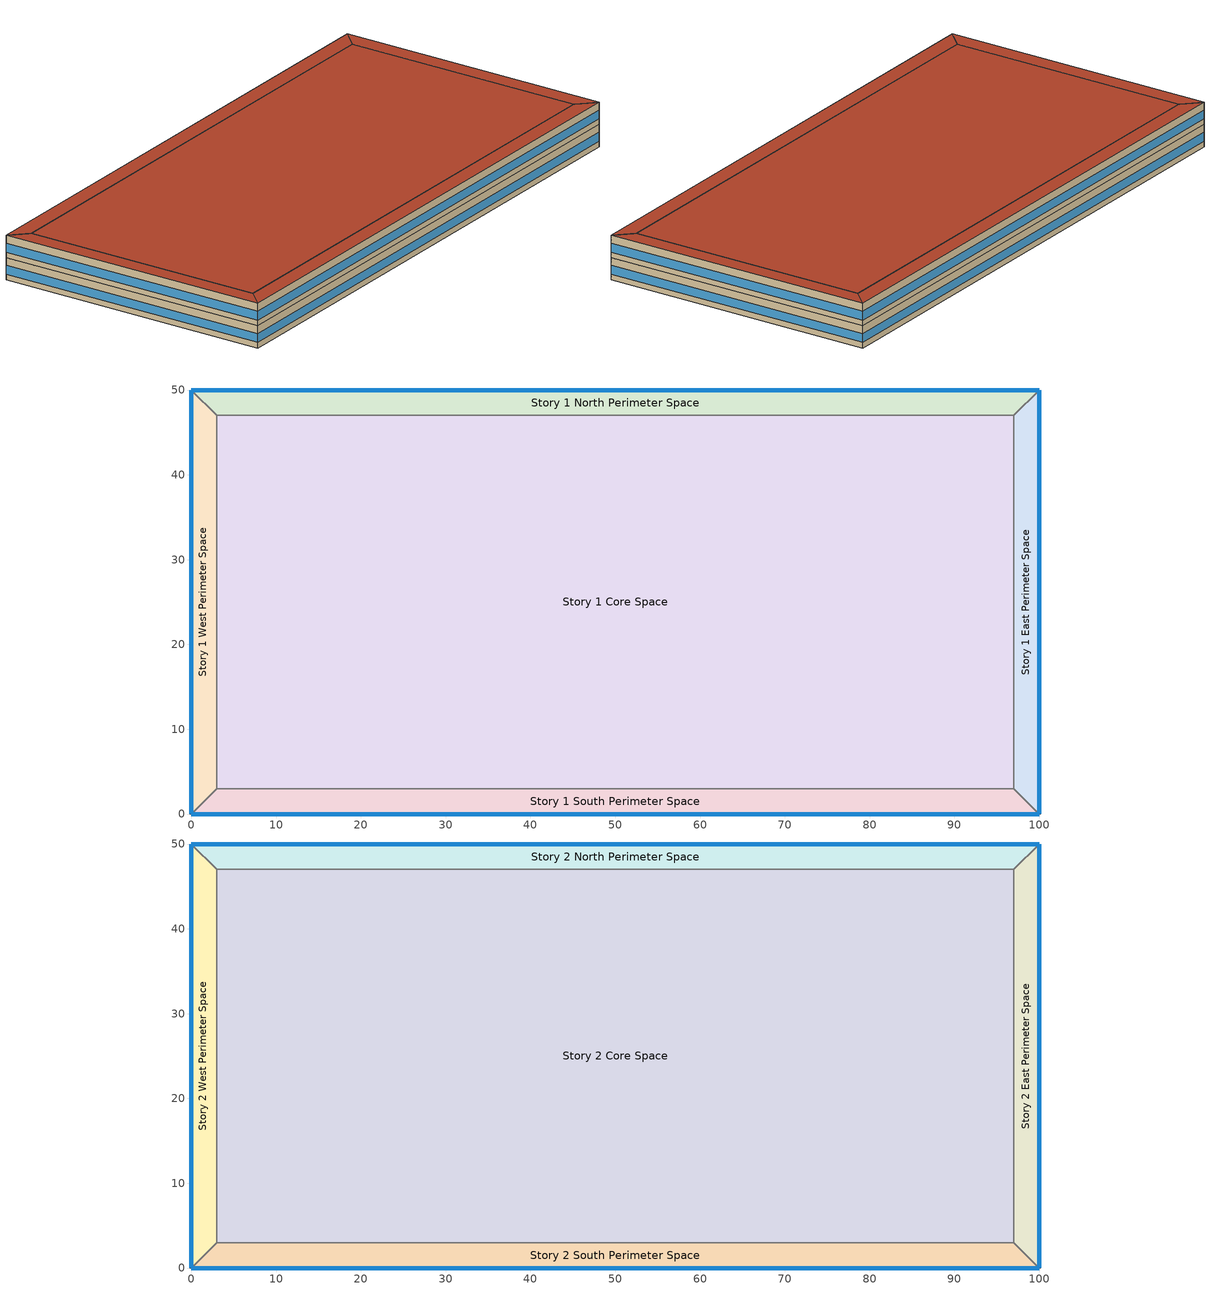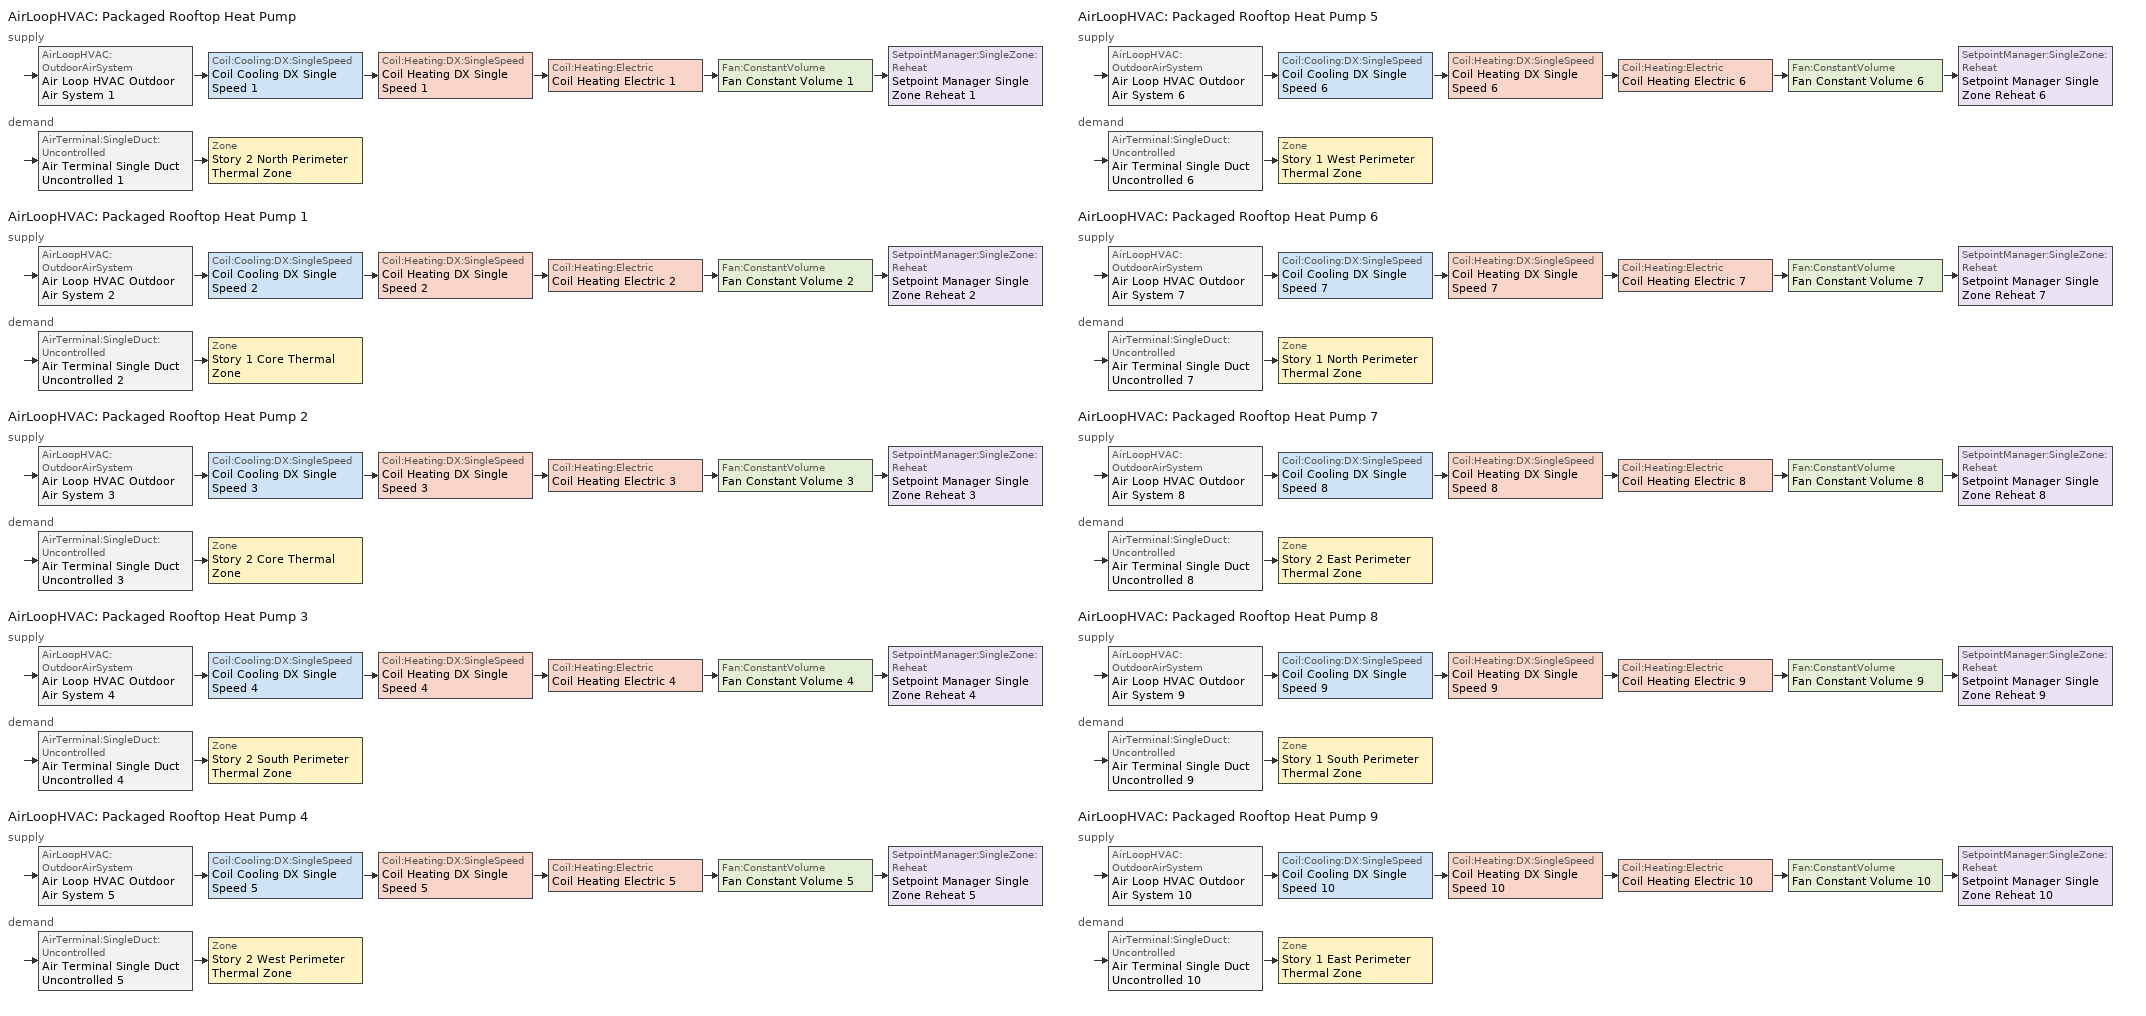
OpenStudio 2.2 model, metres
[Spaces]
Story 1 West Perimeter Space
 floor ground: 0,0 0,50 3,47 3,3 z0
 wall outside: 0,50 0,0 z0:4
 wall to Story 1 North Perimeter Space: 3,47 0,50 z0:4
 wall to Story 1 Core Space: 3,3 3,47 z0:4
 wall to Story 1 South Perimeter Space: 0,0 3,3 z0:4
 window: 0,49.97 0,0.03 z1:2.6
Story 1 North Perimeter Space
 floor ground: 0,50 100,50 97,47 3,47 z0
 wall outside: 100,50 0,50 z0:4
 wall to Story 1 East Perimeter Space: 97,47 100,50 z0:4
 wall to Story 1 Core Space: 3,47 97,47 z0:4
 window: 99.97,50 0.03,50 z1:2.6
Story 1 East Perimeter Space
 floor ground: 100,50 100,0 97,3 97,47 z0
 wall outside: 100,0 100,50 z0:4
 wall to Story 1 South Perimeter Space: 97,3 100,0 z0:4
 wall to Story 1 Core Space: 97,47 97,3 z0:4
 window: 100,0.03 100,49.97 z1:2.6
Story 1 South Perimeter Space
 floor ground: 100,0 0,0 3,3 97,3 z0
 wall outside: 0,0 100,0 z0:4
 wall to Story 1 Core Space: 97,3 3,3 z0:4
 window: 0.03,0 99.97,0 z1:2.6
Story 1 Core Space
 floor ground: 3,3 3,47 97,47 97,3 z0
Story 2 West Perimeter Space
 floor to Story 1 West Perimeter Space: 0,0 0,50 3,47 3,3 z4
 wall outside: 0,50 0,0 z4:8
 wall to Story 2 North Perimeter Space: 3,47 0,50 z4:8
 wall to Story 2 Core Space: 3,3 3,47 z4:8
 wall to Story 2 South Perimeter Space: 0,0 3,3 z4:8
 window: 0,49.97 0,0.03 z5:6.6
 roof outside: 3,3 3,47 0,50 0,0 z8
Story 2 North Perimeter Space
 floor to Story 1 North Perimeter Space: 0,50 100,50 97,47 3,47 z4
 wall outside: 100,50 0,50 z4:8
 wall to Story 2 East Perimeter Space: 97,47 100,50 z4:8
 wall to Story 2 Core Space: 3,47 97,47 z4:8
 window: 99.97,50 0.03,50 z5:6.6
 roof outside: 3,47 97,47 100,50 0,50 z8
Story 2 East Perimeter Space
 floor to Story 1 East Perimeter Space: 100,50 100,0 97,3 97,47 z4
 wall outside: 100,0 100,50 z4:8
 wall to Story 2 South Perimeter Space: 97,3 100,0 z4:8
 wall to Story 2 Core Space: 97,47 97,3 z4:8
 window: 100,0.03 100,49.97 z5:6.6
 roof outside: 97,47 97,3 100,0 100,50 z8
Story 2 South Perimeter Space
 floor to Story 1 South Perimeter Space: 100,0 0,0 3,3 97,3 z4
 wall outside: 0,0 100,0 z4:8
 wall to Story 2 Core Space: 97,3 3,3 z4:8
 window: 0.03,0 99.97,0 z5:6.6
 roof outside: 97,3 3,3 0,0 100,0 z8
Story 2 Core Space
 floor to Story 1 Core Space: 3,3 3,47 97,47 97,3 z4
 roof outside: 97,3 97,47 3,47 3,3 z8
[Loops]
AirLoopHVAC 'Packaged Rooftop Heat Pump'
 supply: AirLoopHVAC:OutdoorAirSystem 'Air Loop HVAC Outdoor Air System 1' > Coil:Cooling:DX:SingleSpeed 'Coil Cooling DX Single Speed 1' > Coil:Heating:DX:SingleSpeed 'Coil Heating DX Single Speed 1' > Coil:Heating:Electric 'Coil Heating Electric 1' > Fan:ConstantVolume 'Fan Constant Volume 1' > SetpointManager:SingleZone:Reheat 'Setpoint Manager Single Zone Reheat 1'
 demand: AirTerminal:SingleDuct:Uncontrolled 'Air Terminal Single Duct Uncontrolled 1' > Zone 'Story 2 North Perimeter Thermal Zone'
AirLoopHVAC 'Packaged Rooftop Heat Pump 1'
 supply: AirLoopHVAC:OutdoorAirSystem 'Air Loop HVAC Outdoor Air System 2' > Coil:Cooling:DX:SingleSpeed 'Coil Cooling DX Single Speed 2' > Coil:Heating:DX:SingleSpeed 'Coil Heating DX Single Speed 2' > Coil:Heating:Electric 'Coil Heating Electric 2' > Fan:ConstantVolume 'Fan Constant Volume 2' > SetpointManager:SingleZone:Reheat 'Setpoint Manager Single Zone Reheat 2'
 demand: AirTerminal:SingleDuct:Uncontrolled 'Air Terminal Single Duct Uncontrolled 2' > Zone 'Story 1 Core Thermal Zone'
AirLoopHVAC 'Packaged Rooftop Heat Pump 2'
 supply: AirLoopHVAC:OutdoorAirSystem 'Air Loop HVAC Outdoor Air System 3' > Coil:Cooling:DX:SingleSpeed 'Coil Cooling DX Single Speed 3' > Coil:Heating:DX:SingleSpeed 'Coil Heating DX Single Speed 3' > Coil:Heating:Electric 'Coil Heating Electric 3' > Fan:ConstantVolume 'Fan Constant Volume 3' > SetpointManager:SingleZone:Reheat 'Setpoint Manager Single Zone Reheat 3'
 demand: AirTerminal:SingleDuct:Uncontrolled 'Air Terminal Single Duct Uncontrolled 3' > Zone 'Story 2 Core Thermal Zone'
AirLoopHVAC 'Packaged Rooftop Heat Pump 3'
 supply: AirLoopHVAC:OutdoorAirSystem 'Air Loop HVAC Outdoor Air System 4' > Coil:Cooling:DX:SingleSpeed 'Coil Cooling DX Single Speed 4' > Coil:Heating:DX:SingleSpeed 'Coil Heating DX Single Speed 4' > Coil:Heating:Electric 'Coil Heating Electric 4' > Fan:ConstantVolume 'Fan Constant Volume 4' > SetpointManager:SingleZone:Reheat 'Setpoint Manager Single Zone Reheat 4'
 demand: AirTerminal:SingleDuct:Uncontrolled 'Air Terminal Single Duct Uncontrolled 4' > Zone 'Story 2 South Perimeter Thermal Zone'
AirLoopHVAC 'Packaged Rooftop Heat Pump 4'
 supply: AirLoopHVAC:OutdoorAirSystem 'Air Loop HVAC Outdoor Air System 5' > Coil:Cooling:DX:SingleSpeed 'Coil Cooling DX Single Speed 5' > Coil:Heating:DX:SingleSpeed 'Coil Heating DX Single Speed 5' > Coil:Heating:Electric 'Coil Heating Electric 5' > Fan:ConstantVolume 'Fan Constant Volume 5' > SetpointManager:SingleZone:Reheat 'Setpoint Manager Single Zone Reheat 5'
 demand: AirTerminal:SingleDuct:Uncontrolled 'Air Terminal Single Duct Uncontrolled 5' > Zone 'Story 2 West Perimeter Thermal Zone'
AirLoopHVAC 'Packaged Rooftop Heat Pump 5'
 supply: AirLoopHVAC:OutdoorAirSystem 'Air Loop HVAC Outdoor Air System 6' > Coil:Cooling:DX:SingleSpeed 'Coil Cooling DX Single Speed 6' > Coil:Heating:DX:SingleSpeed 'Coil Heating DX Single Speed 6' > Coil:Heating:Electric 'Coil Heating Electric 6' > Fan:ConstantVolume 'Fan Constant Volume 6' > SetpointManager:SingleZone:Reheat 'Setpoint Manager Single Zone Reheat 6'
 demand: AirTerminal:SingleDuct:Uncontrolled 'Air Terminal Single Duct Uncontrolled 6' > Zone 'Story 1 West Perimeter Thermal Zone'
AirLoopHVAC 'Packaged Rooftop Heat Pump 6'
 supply: AirLoopHVAC:OutdoorAirSystem 'Air Loop HVAC Outdoor Air System 7' > Coil:Cooling:DX:SingleSpeed 'Coil Cooling DX Single Speed 7' > Coil:Heating:DX:SingleSpeed 'Coil Heating DX Single Speed 7' > Coil:Heating:Electric 'Coil Heating Electric 7' > Fan:ConstantVolume 'Fan Constant Volume 7' > SetpointManager:SingleZone:Reheat 'Setpoint Manager Single Zone Reheat 7'
 demand: AirTerminal:SingleDuct:Uncontrolled 'Air Terminal Single Duct Uncontrolled 7' > Zone 'Story 1 North Perimeter Thermal Zone'
AirLoopHVAC 'Packaged Rooftop Heat Pump 7'
 supply: AirLoopHVAC:OutdoorAirSystem 'Air Loop HVAC Outdoor Air System 8' > Coil:Cooling:DX:SingleSpeed 'Coil Cooling DX Single Speed 8' > Coil:Heating:DX:SingleSpeed 'Coil Heating DX Single Speed 8' > Coil:Heating:Electric 'Coil Heating Electric 8' > Fan:ConstantVolume 'Fan Constant Volume 8' > SetpointManager:SingleZone:Reheat 'Setpoint Manager Single Zone Reheat 8'
 demand: AirTerminal:SingleDuct:Uncontrolled 'Air Terminal Single Duct Uncontrolled 8' > Zone 'Story 2 East Perimeter Thermal Zone'
AirLoopHVAC 'Packaged Rooftop Heat Pump 8'
 supply: AirLoopHVAC:OutdoorAirSystem 'Air Loop HVAC Outdoor Air System 9' > Coil:Cooling:DX:SingleSpeed 'Coil Cooling DX Single Speed 9' > Coil:Heating:DX:SingleSpeed 'Coil Heating DX Single Speed 9' > Coil:Heating:Electric 'Coil Heating Electric 9' > Fan:ConstantVolume 'Fan Constant Volume 9' > SetpointManager:SingleZone:Reheat 'Setpoint Manager Single Zone Reheat 9'
 demand: AirTerminal:SingleDuct:Uncontrolled 'Air Terminal Single Duct Uncontrolled 9' > Zone 'Story 1 South Perimeter Thermal Zone'
AirLoopHVAC 'Packaged Rooftop Heat Pump 9'
 supply: AirLoopHVAC:OutdoorAirSystem 'Air Loop HVAC Outdoor Air System 10' > Coil:Cooling:DX:SingleSpeed 'Coil Cooling DX Single Speed 10' > Coil:Heating:DX:SingleSpeed 'Coil Heating DX Single Speed 10' > Coil:Heating:Electric 'Coil Heating Electric 10' > Fan:ConstantVolume 'Fan Constant Volume 10' > SetpointManager:SingleZone:Reheat 'Setpoint Manager Single Zone Reheat 10'
 demand: AirTerminal:SingleDuct:Uncontrolled 'Air Terminal Single Duct Uncontrolled 10' > Zone 'Story 1 East Perimeter Thermal Zone'
[Building]
Building 1: Space Type=Baseline Model Space Type; Default Construction Set=ASHRAE_189.1-2009_ClimateZone 4-5 (mdoff)_ConstSet
[SizingPeriod:DesignDay] Barometric Pressure {Pa}=98934; Sky Clearness=0; Rain Indicator=0; Snow Indicator=0; Day of Month=21; Daylight Saving Time Indicator=0; Dry-Bulb Temperature Range Modifier Type=DefaultMultipliers
Name | Maximum Dry-Bulb Temperature {C} | Daily Dry-Bulb Temperature Range {deltaC} | Humidity Indicating Conditions at Maximum Dry-Bulb | Wind Speed {m/s} | Wind Direction {deg} | Month | Day Type | Humidity Indicating Type | Solar Model Indicator | ASHRAE Taub | ASHRAE Taud
Chicago Ohare Intl Ap Ann Clg .4% Condns Enth=>MDB | 31.4 | 10.5 | 79200 | 5.2 | 230 | 7 | SummerDesignDay | Enthalpy | ASHRAETau | 0.455 | 2.05
Chicago Ohare Intl Ap Ann Htg 99.6% Condns DB | -20 | 0 | -20 | 4.9 | 270 | 1 | WinterDesignDay | Wetbulb | ASHRAEClearSky
Chicago Ohare Intl Ap Ann Htg Wind 99.6% Condns WS=>MCDB | -3.5 | 0 | -3.5 | 12.4 | 270 | 1 | WinterDesignDay | Wetbulb | ASHRAEClearSky
Chicago Ohare Intl Ap Ann Hum_n 99.6% Condns DP=>MCDB | -19.2 | 0 | -25.7 | 4.9 | 270 | 1 | WinterDesignDay | Dewpoint | ASHRAEClearSky
Chicago Ohare Intl Ap Ann Clg .4% Condns DP=>MDB | 28.9 | 10.5 | 23.8 | 5.2 | 230 | 7 | SummerDesignDay | Dewpoint | ASHRAETau | 0.455 | 2.05
Chicago Ohare Intl Ap Ann Clg .4% Condns DB=>MWB | 33.3 | 10.5 | 23.7 | 5.2 | 230 | 7 | SummerDesignDay | Wetbulb | ASHRAETau | 0.455 | 2.05
Chicago Ohare Intl Ap Ann Clg .4% Condns WB=>MDB | 31.2 | 10.5 | 25.5 | 5.2 | 230 | 7 | SummerDesignDay | Wetbulb | ASHRAETau | 0.455 | 2.05
[Site]
Chicago Ohare Intl Ap: Latitude {deg}=41.98; Longitude {deg}=-87.92; Time Zone {hr}=-6; Elevation {m}=201
[ClimateZones]
Climate Zone Institution Name 2=CEC; Climate Zone Document Name 2=California Climate Zone Descriptions; Climate Zone Document Year 2=1995
[DefaultConstructionSet]
ASHRAE_189.1-2009_ClimateZone 4-5 (mdoff)_ConstSet: Default Exterior Surface Constructions=ASHRAE_189.1-2009_ClimateZone 4-5 (mdoff)_Exterior_DefSurfCons; Default Interior Surface Constructions=000_Interior_DefSurfCons; Default Ground Contact Surface Constructions=000_Ground_DefSurfCons; Default Exterior SubSurface Constructions=ASHRAE_189.1-2009_ClimateZone 4-5 (mdoff)_Exterior_DefSubCons; Default Interior SubSurface Constructions=000_Interior_DefSubCons; Interior Partition Construction=000_Interior Partition
[DefaultSurfaceConstructions]
Name | Floor Construction | Wall Construction | Roof Ceiling Construction
ASHRAE_189.1-2009_ClimateZone 4-5 (mdoff)_Exterior_DefSurfCons | 000_ExtSlabCarpet_4in_ClimateZone 1-8 | ASHRAE_189.1-2009_ExtWall_SteelFrame_ClimateZone 4-8 | ASHRAE_189.1-2009_ExtRoof_IEAD_ClimateZone 2-5
000_Interior_DefSurfCons | 000_Interior Floor | 000_Interior Wall | 000_Interior Ceiling
000_Ground_DefSurfCons | 000_ExtSlabCarpet_4in_ClimateZone 1-8 | 000_ExtSlabCarpet_4in_ClimateZone 1-8 | 000_ExtSlabCarpet_4in_ClimateZone 1-8
[DefaultSubSurfaceConstructions] Glass Door Construction=000_Exterior Window; Skylight Construction=000_Exterior Window; Tubular Daylight Dome Construction=000_Interior Window; Tubular Daylight Diffuser Construction=000_Interior Window
Name | Fixed Window Construction | Operable Window Construction | Door Construction
ASHRAE_189.1-2009_ClimateZone 4-5 (mdoff)_Exterior_DefSubCons | ASHRAE_189.1-2009_ExtWindow_ClimateZone 4-5 | ASHRAE_189.1-2009_ExtWindow_ClimateZone 4-5 | 000_Exterior Door
000_Interior_DefSubCons | 000_Interior Window | 000_Interior Window | 000_Interior Door
[Construction]
000_Interior Partition; 000_Interior Door: 000_G05 25mm wood
000_ExtSlabCarpet_4in_ClimateZone 1-8: MAT-CC05 4 HW CONCRETE, CP02 CARPET PAD
ASHRAE_189.1-2009_ExtWall_SteelFrame_ClimateZone 4-8: MAT-SHEATH, Wall Insulation [39], 1/2IN Gypsum
ASHRAE_189.1-2009_ExtRoof_IEAD_ClimateZone 2-5: Roof Membrane, Roof Insulation [21], Metal Decking
000_Interior Floor: 000_F16 Acoustic tile, 000_F05 Ceiling air space resistance, 000_M11 100mm lightweight concrete
000_Interior Wall: 000_G01a 19mm gypsum board, 000_F04 Wall air space resistance, 000_G01a 19mm gypsum board
000_Interior Ceiling: 000_M11 100mm lightweight concrete, 000_F05 Ceiling air space resistance, 000_F16 Acoustic tile
ASHRAE_189.1-2009_ExtWindow_ClimateZone 4-5: Theoretical Glass [207]
000_Exterior Door: 000_F08 Metal surface, 000_I01 25mm insulation board
000_Exterior Window: 000_Clear 3mm, 000_Air 13mm, 000_Clear 3mm
000_Interior Window: 000_Clear 3mm
[Material]
Name | Roughness | Thickness | Conductivity | Density | Specific Heat | Thermal Absorptance | Solar Absorptance | Visible Absorptance
000_G05 25mm wood | MediumSmooth | 0.0254 | 0.15 | 608 | 1630
MAT-CC05 4 HW CONCRETE | Rough | 0.1016 | 1.311 | 2240 | 836.8 | 0.9 | 0.7 | 0.7
Wall Insulation [39] | MediumRough | 0.1184 | 0.045 | 265 | 836.8 | 0.9 | 0.7 | 0.7
1/2IN Gypsum | Smooth | 0.0127 | 0.16 | 784.9 | 830 | 0.9 | 0.92 | 0.92
Roof Membrane | VeryRough | 0.0095 | 0.16 | 1121.29 | 1460 | 0.9 | 0.7 | 0.7
Roof Insulation [21] | MediumRough | 0.2105 | 0.049 | 265 | 836.8 | 0.9 | 0.7 | 0.7
Metal Decking | MediumSmooth | 0.0015 | 45.006 | 7680 | 418.4 | 0.9 | 0.7 | 0.3
000_F16 Acoustic tile | MediumSmooth | 0.0191 | 0.06 | 368 | 590
000_M11 100mm lightweight concrete | MediumRough | 0.1016 | 0.53 | 1280 | 840
000_G01a 19mm gypsum board | MediumSmooth | 0.019 | 0.16 | 800 | 1090
000_F08 Metal surface | Smooth | 0.0008 | 45.28 | 7824 | 500
000_I01 25mm insulation board | MediumRough | 0.0254 | 0.03 | 43 | 1210
[Material:NoMass] Thermal Absorptance=0.9; Solar Absorptance=0.7
Name | Roughness | Thermal Resistance | Visible Absorptance
CP02 CARPET PAD | VeryRough | 0.2165 | 0.8
MAT-SHEATH | Rough | 0.3626 | 0.7
[Material:AirGap]
Name | Thermal Resistance
000_F05 Ceiling air space resistance | 0.18
000_F04 Wall air space resistance | 0.15
[WindowMaterial:Glazing] Optical Data Type=SpectralAverage; Thickness=0.003; Infrared Transmittance at Normal Incidence=0
Name | Solar Transmittance at Normal Incidence | Front Side Solar Reflectance at Normal Incidence | Back Side Solar Reflectance at Normal Incidence | Visible Transmittance at Normal Incidence | Front Side Visible Reflectance at Normal Incidence | Back Side Visible Reflectance at Normal Incidence | Front Side Infrared Hemispherical Emissivity | Back Side Infrared Hemispherical Emissivity | Conductivity | Dirt Correction Factor for Solar and Visible Transmittance | Solar Diffusing
Theoretical Glass [207] | 0.3311 | 0.6189 | 0.6189 | 0.44 | 0.51 | 0.51 | 0.9 | 0.9 | 0.0133 | 1 | No
000_Clear 3mm | 0.837 | 0.075 | 0.075 | 0.898 | 0.081 | 0.081 | 0.84 | 0.84 | 0.9
[WindowMaterial:Gas]
000_Air 13mm: Gas Type=Air; Thickness=0.0127
[BuildingStory] Nominal Floor to Floor Height {m}=4
Name | Nominal Z Coordinate {m}
Story 1 | 0
Story 2 | 4
[Space]
Name | Building Story | Thermal Zone
Story 1 West Perimeter Space | Story 1 | Story 1 West Perimeter Thermal Zone
Story 1 North Perimeter Space | Story 1 | Story 1 North Perimeter Thermal Zone
Story 1 East Perimeter Space | Story 1 | Story 1 East Perimeter Thermal Zone
Story 1 South Perimeter Space | Story 1 | Story 1 South Perimeter Thermal Zone
Story 1 Core Space | Story 1 | Story 1 Core Thermal Zone
Story 2 West Perimeter Space | Story 2 | Story 2 West Perimeter Thermal Zone
Story 2 North Perimeter Space | Story 2 | Story 2 North Perimeter Thermal Zone
Story 2 East Perimeter Space | Story 2 | Story 2 East Perimeter Thermal Zone
Story 2 South Perimeter Space | Story 2 | Story 2 South Perimeter Thermal Zone
Story 2 Core Space | Story 2 | Story 2 Core Thermal Zone
[ThermalZone] Use Ideal Air Loads=No
Name | Thermostat
Story 1 North Perimeter Thermal Zone | Thermostat Setpoint Dual Setpoint 7
Story 2 East Perimeter Thermal Zone | Thermostat Setpoint Dual Setpoint 8
Story 2 North Perimeter Thermal Zone | Thermostat Setpoint Dual Setpoint 1
Story 2 South Perimeter Thermal Zone | Thermostat Setpoint Dual Setpoint 4
Story 2 Core Thermal Zone | Thermostat Setpoint Dual Setpoint 3
Story 1 Core Thermal Zone | Thermostat Setpoint Dual Setpoint 2
Story 1 East Perimeter Thermal Zone | Thermostat Setpoint Dual Setpoint 10
Story 1 South Perimeter Thermal Zone | Thermostat Setpoint Dual Setpoint 9
Story 1 West Perimeter Thermal Zone | Thermostat Setpoint Dual Setpoint 6
Story 2 West Perimeter Thermal Zone | Thermostat Setpoint Dual Setpoint 5
[Sizing:Zone] Zone Cooling Design Supply Air Temperature Input Method=SupplyAirTemperature; Zone Cooling Design Supply Air Temperature {C}=14; Zone Cooling Design Supply Air Temperature Difference {deltaC}=11.11; Zone Heating Design Supply Air Temperature Input Method=SupplyAirTemperature; Zone Heating Design Supply Air Temperature {C}=40; Zone Heating Design Supply Air Temperature Difference {deltaC}=11.11; Zone Cooling Design Supply Air Humidity Ratio {kg-H2O/kg-air}=0.0085; Zone Heating Design Supply Air Humidity Ratio {kg-H2O/kg-air}=0.008; Cooling Design Air Flow Method=DesignDay; Heating Design Air Flow Method=DesignDay; Account for Dedicated Outdoor Air System=No; Dedicated Outdoor Air System Control Strategy=NeutralSupplyAir; Dedicated Outdoor Air Low Setpoint Temperature for Design {C}=autosize; Dedicated Outdoor Air High Setpoint Temperature for Design {C}=autosize
Story 1 North Perimeter Thermal Zone; Story 2 East Perimeter Thermal Zone; Story 2 North Perimeter Thermal Zone; Story 2 South Perimeter Thermal Zone; Story 2 Core Thermal Zone; Story 1 Core Thermal Zone; Story 1 East Perimeter Thermal Zone; Story 1 South Perimeter Thermal Zone; Story 1 West Perimeter Thermal Zone; Story 2 West Perimeter Thermal Zone
[Zone equipment]
Story 1 North Perimeter Thermal Zone: Air Terminal Single Duct Uncontrolled 7
Story 2 East Perimeter Thermal Zone: Air Terminal Single Duct Uncontrolled 8
Story 2 North Perimeter Thermal Zone: Air Terminal Single Duct Uncontrolled 1
Story 2 South Perimeter Thermal Zone: Air Terminal Single Duct Uncontrolled 4
Story 2 Core Thermal Zone: Air Terminal Single Duct Uncontrolled 3
Story 1 Core Thermal Zone: Air Terminal Single Duct Uncontrolled 2
Story 1 East Perimeter Thermal Zone: Air Terminal Single Duct Uncontrolled 10
Story 1 South Perimeter Thermal Zone: Air Terminal Single Duct Uncontrolled 9
Story 1 West Perimeter Thermal Zone: Air Terminal Single Duct Uncontrolled 6
Story 2 West Perimeter Thermal Zone: Air Terminal Single Duct Uncontrolled 5
[AirLoopHVAC] Availability Schedule=Always On Discrete; Design Supply Air Flow Rate {m3/s}=AutoSize
Packaged Rooftop Heat Pump; Packaged Rooftop Heat Pump 1; Packaged Rooftop Heat Pump 2; Packaged Rooftop Heat Pump 3; Packaged Rooftop Heat Pump 4; Packaged Rooftop Heat Pump 5; Packaged Rooftop Heat Pump 6; Packaged Rooftop Heat Pump 7; Packaged Rooftop Heat Pump 8; Packaged Rooftop Heat Pump 9
[Sizing:System] Type of Load to Size On=Sensible; Design Outdoor Air Flow Rate {m3/s}=Autosize; Minimum System Air Flow Ratio=1; Preheat Design Temperature {C}=7; Preheat Design Humidity Ratio {kg-H2O/kg-Air}=0.008; Precool Design Temperature {C}=12.8; Precool Design Humidity Ratio {kg-H2O/kg-Air}=0.008; Central Cooling Design Supply Air Temperature {C}=12.8; Central Heating Design Supply Air Temperature {C}=40; Sizing Option=NonCoincident; 100% Outdoor Air in Cooling=Yes; 100% Outdoor Air in Heating=Yes; Central Cooling Design Supply Air Humidity Ratio {kg-H2O/kg-Air}=0.0085; Central Heating Design Supply Air Humidity Ratio {kg-H2O/kg-Air}=0.008; Cooling Design Air Flow Method=DesignDay; Cooling Design Air Flow Rate {m3/s}=0; Heating Design Air Flow Method=DesignDay; Heating Design Air Flow Rate {m3/s}=0; System Outdoor Air Method=ZoneSum; Zone Maximum Outdoor Air Fraction=1; Cooling Supply Air Flow Rate Per Floor Area {m3/s-m2}=0.00996765; Cooling Fraction of Autosized Cooling Supply Air Flow Rate=1; Cooling Supply Air Flow Rate Per Unit Cooling Capacity {m3/s-W}=3.94755e-05; Heating Supply Air Flow Rate Per Floor Area {m3/s-m2}=0.00996765; Heating Fraction of Autosized Heating Supply Air Flow Rate=1; Heating Fraction of Autosized Cooling Supply Air Flow Rate=1; Heating Supply Air Flow Rate Per Unit Heating Capacity {m3/s-W}=3.15882e-05; Cooling Design Capacity Method=CoolingDesignCapacity; Cooling Design Capacity {W}=autosize; Cooling Design Capacity Per Floor Area {W/m2}=234.7; Fraction of Autosized Cooling Design Capacity=1; Heating Design Capacity Method=HeatingDesignCapacity; Heating Design Capacity {W}=autosize; Heating Design Capacity Per Floor Area {W/m2}=157; Fraction of Autosized Heating Design Capacity=1; Central Cooling Capacity Control Method=OnOff
Packaged Rooftop Heat Pump; Packaged Rooftop Heat Pump 1; Packaged Rooftop Heat Pump 2; Packaged Rooftop Heat Pump 3; Packaged Rooftop Heat Pump 4; Packaged Rooftop Heat Pump 5; Packaged Rooftop Heat Pump 6; Packaged Rooftop Heat Pump 7; Packaged Rooftop Heat Pump 8; Packaged Rooftop Heat Pump 9
[Fan:ConstantVolume] Availability Schedule=Always On Discrete; Pressure Rise {Pa}=500; Maximum Flow Rate {m3/s}=AutoSize
Fan Constant Volume 1; Fan Constant Volume 2; Fan Constant Volume 3; Fan Constant Volume 4; Fan Constant Volume 5; Fan Constant Volume 6; Fan Constant Volume 7; Fan Constant Volume 8; Fan Constant Volume 9; Fan Constant Volume 10
[Coil:Cooling:DX:SingleSpeed] Availability Schedule=Always On Discrete; Rated Total Cooling Capacity {W}=autosize; Rated Sensible Heat Ratio=autosize; Rated COP {W/W}=3; Rated Air Flow Rate {m3/s}=autosize; Rated Evaporator Fan Power Per Volume Flow Rate {W/(m3/s)}=773.3; Condenser Type=AirCooled; Evaporative Condenser Effectiveness=0; Evaporative Condenser Air Flow Rate {m3/s}=Autosize; Evaporative Condenser Pump Rated Power Consumption {W}=Autosize; Crankcase Heater Capacity {W}=0; Maximum Outdoor Dry-Bulb Temperature for Crankcase Heater Operation {C}=0; Basin Heater Capacity {W/K}=0; Basin Heater Setpoint Temperature {C}=10
Name | Total Cooling Capacity Function of Temperature Curve | Total Cooling Capacity Function of Flow Fraction Curve | Energy Input Ratio Function of Temperature Curve | Energy Input Ratio Function of Flow Fraction Curve | Part Load Fraction Correlation Curve
Coil Cooling DX Single Speed 1 | Curve Biquadratic 1 | Curve Quadratic 1 | Curve Biquadratic 2 | Curve Quadratic 2 | Curve Quadratic 3
Coil Cooling DX Single Speed 2 | Curve Biquadratic 3 | Curve Quadratic 6 | Curve Biquadratic 4 | Curve Quadratic 7 | Curve Quadratic 8
Coil Cooling DX Single Speed 3 | Curve Biquadratic 5 | Curve Quadratic 11 | Curve Biquadratic 6 | Curve Quadratic 12 | Curve Quadratic 13
Coil Cooling DX Single Speed 4 | Curve Biquadratic 7 | Curve Quadratic 16 | Curve Biquadratic 8 | Curve Quadratic 17 | Curve Quadratic 18
Coil Cooling DX Single Speed 5 | Curve Biquadratic 9 | Curve Quadratic 21 | Curve Biquadratic 10 | Curve Quadratic 22 | Curve Quadratic 23
Coil Cooling DX Single Speed 6 | Curve Biquadratic 11 | Curve Quadratic 26 | Curve Biquadratic 12 | Curve Quadratic 27 | Curve Quadratic 28
Coil Cooling DX Single Speed 7 | Curve Biquadratic 13 | Curve Quadratic 31 | Curve Biquadratic 14 | Curve Quadratic 32 | Curve Quadratic 33
Coil Cooling DX Single Speed 8 | Curve Biquadratic 15 | Curve Quadratic 36 | Curve Biquadratic 16 | Curve Quadratic 37 | Curve Quadratic 38
Coil Cooling DX Single Speed 9 | Curve Biquadratic 17 | Curve Quadratic 41 | Curve Biquadratic 18 | Curve Quadratic 42 | Curve Quadratic 43
Coil Cooling DX Single Speed 10 | Curve Biquadratic 19 | Curve Quadratic 46 | Curve Biquadratic 20 | Curve Quadratic 47 | Curve Quadratic 48
[Coil:Heating:DX:SingleSpeed] Availability Schedule=Always On Discrete; Rated Total Heating Capacity {W}=Autosize; Rated COP {W/W}=5; Rated Air Flow Rate {m3/s}=Autosize; Rated Supply Fan Power Per Volume Flow Rate {W/(m3/s)}=773.3; Defrost Strategy=Resistive; Defrost Control=Timed; Defrost Time Period Fraction=0.166667; Resistive Defrost Heater Capacity {W}=2000
Name | Total Heating Capacity Function of Temperature Curve | Total Heating Capacity Function of Flow Fraction Curve | Energy Input Ratio Function of Temperature Curve | Energy Input Ratio Function of Flow Fraction Curve | Part Load Fraction Correlation Curve
Coil Heating DX Single Speed 1 | Curve Cubic 1 | Curve Cubic 2 | Curve Cubic 3 | Curve Quadratic 4 | Curve Quadratic 5
Coil Heating DX Single Speed 2 | Curve Cubic 4 | Curve Cubic 5 | Curve Cubic 6 | Curve Quadratic 9 | Curve Quadratic 10
Coil Heating DX Single Speed 3 | Curve Cubic 7 | Curve Cubic 8 | Curve Cubic 9 | Curve Quadratic 14 | Curve Quadratic 15
Coil Heating DX Single Speed 4 | Curve Cubic 10 | Curve Cubic 11 | Curve Cubic 12 | Curve Quadratic 19 | Curve Quadratic 20
Coil Heating DX Single Speed 5 | Curve Cubic 13 | Curve Cubic 14 | Curve Cubic 15 | Curve Quadratic 24 | Curve Quadratic 25
Coil Heating DX Single Speed 6 | Curve Cubic 16 | Curve Cubic 17 | Curve Cubic 18 | Curve Quadratic 29 | Curve Quadratic 30
Coil Heating DX Single Speed 7 | Curve Cubic 19 | Curve Cubic 20 | Curve Cubic 21 | Curve Quadratic 34 | Curve Quadratic 35
Coil Heating DX Single Speed 8 | Curve Cubic 22 | Curve Cubic 23 | Curve Cubic 24 | Curve Quadratic 39 | Curve Quadratic 40
Coil Heating DX Single Speed 9 | Curve Cubic 25 | Curve Cubic 26 | Curve Cubic 27 | Curve Quadratic 44 | Curve Quadratic 45
Coil Heating DX Single Speed 10 | Curve Cubic 28 | Curve Cubic 29 | Curve Cubic 30 | Curve Quadratic 49 | Curve Quadratic 50
[Coil:Heating:Electric] Availability Schedule=Always On Discrete
Coil Heating Electric 1; Coil Heating Electric 2; Coil Heating Electric 3; Coil Heating Electric 4; Coil Heating Electric 5; Coil Heating Electric 6; Coil Heating Electric 7; Coil Heating Electric 8; Coil Heating Electric 9; Coil Heating Electric 10
[Controller:OutdoorAir] Minimum Outdoor Air Flow Rate {m3/s}=Autosize; Maximum Outdoor Air Flow Rate {m3/s}=Autosize; Economizer Control Type=NoEconomizer; Economizer Control Action Type=ModulateFlow; Economizer Maximum Limit Dry-Bulb Temperature {C}=28; Economizer Maximum Limit Enthalpy {J/kg}=64000; Economizer Minimum Limit Dry-Bulb Temperature {C}=-100; Lockout Type=NoLockout; Minimum Limit Type=FixedMinimum; High Humidity Control=No; Heat Recovery Bypass Control Type=BypassWhenWithinEconomizerLimits
Name | Controller Mechanical Ventilation
Controller Outdoor Air 1 | Controller Mechanical Ventilation 1
Controller Outdoor Air 2 | Controller Mechanical Ventilation 2
Controller Outdoor Air 3 | Controller Mechanical Ventilation 3
Controller Outdoor Air 4 | Controller Mechanical Ventilation 4
Controller Outdoor Air 5 | Controller Mechanical Ventilation 5
Controller Outdoor Air 6 | Controller Mechanical Ventilation 6
Controller Outdoor Air 7 | Controller Mechanical Ventilation 7
Controller Outdoor Air 8 | Controller Mechanical Ventilation 8
Controller Outdoor Air 9 | Controller Mechanical Ventilation 9
Controller Outdoor Air 10 | Controller Mechanical Ventilation 10
[Controller:MechanicalVentilation] Availability Schedule=Always On Discrete; System Outdoor Air Method=ZoneSum
Controller Mechanical Ventilation 1; Controller Mechanical Ventilation 2; Controller Mechanical Ventilation 3; Controller Mechanical Ventilation 4; Controller Mechanical Ventilation 5; Controller Mechanical Ventilation 6; Controller Mechanical Ventilation 7; Controller Mechanical Ventilation 8; Controller Mechanical Ventilation 9; Controller Mechanical Ventilation 10
[AirLoopHVAC:OutdoorAirSystem]
Name | Controller
Air Loop HVAC Outdoor Air System 1 | Controller Outdoor Air 1
Air Loop HVAC Outdoor Air System 2 | Controller Outdoor Air 2
Air Loop HVAC Outdoor Air System 3 | Controller Outdoor Air 3
Air Loop HVAC Outdoor Air System 4 | Controller Outdoor Air 4
Air Loop HVAC Outdoor Air System 5 | Controller Outdoor Air 5
Air Loop HVAC Outdoor Air System 6 | Controller Outdoor Air 6
Air Loop HVAC Outdoor Air System 7 | Controller Outdoor Air 7
Air Loop HVAC Outdoor Air System 8 | Controller Outdoor Air 8
Air Loop HVAC Outdoor Air System 9 | Controller Outdoor Air 9
Air Loop HVAC Outdoor Air System 10 | Controller Outdoor Air 10
[AirTerminal:SingleDuct:Uncontrolled] Availability Schedule=Always On Discrete; Maximum Air Flow Rate {m3/s}=AutoSize
Air Terminal Single Duct Uncontrolled 1; Air Terminal Single Duct Uncontrolled 2; Air Terminal Single Duct Uncontrolled 3; Air Terminal Single Duct Uncontrolled 4; Air Terminal Single Duct Uncontrolled 5; Air Terminal Single Duct Uncontrolled 6; Air Terminal Single Duct Uncontrolled 7; Air Terminal Single Duct Uncontrolled 8; Air Terminal Single Duct Uncontrolled 9; Air Terminal Single Duct Uncontrolled 10
[SetpointManager:SingleZone:Reheat] Minimum Supply Air Temperature {C}=-99; Maximum Supply Air Temperature {C}=99
Name | Control Zone
Setpoint Manager Single Zone Reheat 1 | Story 2 North Perimeter Thermal Zone
Setpoint Manager Single Zone Reheat 2 | Story 1 Core Thermal Zone
Setpoint Manager Single Zone Reheat 3 | Story 2 Core Thermal Zone
Setpoint Manager Single Zone Reheat 4 | Story 2 South Perimeter Thermal Zone
Setpoint Manager Single Zone Reheat 5 | Story 2 West Perimeter Thermal Zone
Setpoint Manager Single Zone Reheat 6 | Story 1 West Perimeter Thermal Zone
Setpoint Manager Single Zone Reheat 7 | Story 1 North Perimeter Thermal Zone
Setpoint Manager Single Zone Reheat 8 | Story 2 East Perimeter Thermal Zone
Setpoint Manager Single Zone Reheat 9 | Story 1 South Perimeter Thermal Zone
Setpoint Manager Single Zone Reheat 10 | Story 1 East Perimeter Thermal Zone
[ThermostatSetpoint:DualSetpoint] Heating Setpoint Temperature Schedule=Heating Sch; Cooling Setpoint Temperature Schedule=Cooling Sch
Thermostat Setpoint Dual Setpoint 1; Thermostat Setpoint Dual Setpoint 2; Thermostat Setpoint Dual Setpoint 3; Thermostat Setpoint Dual Setpoint 4; Thermostat Setpoint Dual Setpoint 5; Thermostat Setpoint Dual Setpoint 6; Thermostat Setpoint Dual Setpoint 7; Thermostat Setpoint Dual Setpoint 8; Thermostat Setpoint Dual Setpoint 9; Thermostat Setpoint Dual Setpoint 10
[SpaceType]
Baseline Model Space Type: Default Schedule Set=Baseline Model Schedule Set; Design Specification Outdoor Air Object=Baseline Model OA
[DefaultScheduleSet]
Baseline Model Schedule Set: Number of People Schedule=Baseline Model People Lights and Equipment Schedule; People Activity Level Schedule=Baseline Model People Activity Schedule; Lighting Schedule=Baseline Model People Lights and Equipment Schedule; Electric Equipment Schedule=Baseline Model People Lights and Equipment Schedule; Infiltration Schedule=Baseline Model Infiltration Schedule
[DesignSpecification:OutdoorAir]
Baseline Model OA: Outdoor Air Method=Sum; Outdoor Air Flow per Person {m3/s-person}=0.00943895
[SpaceInfiltration:DesignFlowRate]
Baseline Model Infiltration: Space or SpaceType=Baseline Model Space Type; Design Flow Rate Calculation Method=Flow/ExteriorArea; Flow per Exterior Surface Area {m3/s-m2}=0.0003048
[People:Definition]
Baseline Model People Definition: Number of People Calculation Method=People/Area; People per Space Floor Area {person/m2}=0.0538196; Fraction Radiant=0.3
[People]
Baseline Model People: People Definition=Baseline Model People Definition; Space or SpaceType=Baseline Model Space Type
[Lights:Definition]
Baseline Model Lights Definition: Design Level Calculation Method=Watts/Area; Watts per Space Floor Area {W/m2}=10.7639
[Lights]
Baseline Model Lights: Lights Definition=Baseline Model Lights Definition; Space or SpaceType=Baseline Model Space Type
[ElectricEquipment:Definition]
Baseline Model Electric Equipment Definition: Design Level Calculation Method=Watts/Area; Watts per Space Floor Area {W/m2}=10.7639
[ElectricEquipment]
Baseline Model Electric Equipment: Electric Equipment Definition=Baseline Model Electric Equipment Definition; Space or SpaceType=Baseline Model Space Type
[Schedule:Constant]
Always On Discrete: Value=1
[Curve:Biquadratic] Minimum Value of x=17; Maximum Value of x=22; Minimum Value of y=13; Maximum Value of y=46
Name | Coefficient1 Constant | Coefficient2 x | Coefficient3 x**2 | Coefficient4 y | Coefficient5 y**2 | Coefficient6 x*y
Curve Biquadratic 1; Curve Biquadratic 3; Curve Biquadratic 5; Curve Biquadratic 7; Curve Biquadratic 9; Curve Biquadratic 11; Curve Biquadratic 13; Curve Biquadratic 15; Curve Biquadratic 17; Curve Biquadratic 19 | 0.942588 | 0.00954335 | 0.00068377 | -0.0110427 | 5.249e-06 | -9.72e-06
Curve Biquadratic 2; Curve Biquadratic 4; Curve Biquadratic 6; Curve Biquadratic 8; Curve Biquadratic 10; Curve Biquadratic 12; Curve Biquadratic 14; Curve Biquadratic 16; Curve Biquadratic 18; Curve Biquadratic 20 | 0.342414 | 0.034885 | -0.0006237 | 0.00497722 | 0.000437951 | -0.000728028
[Curve:Quadratic]
Name | Coefficient1 Constant | Coefficient2 x | Coefficient3 x**2 | Minimum Value of x | Maximum Value of x
Curve Quadratic 1; Curve Quadratic 6; Curve Quadratic 11; Curve Quadratic 16; Curve Quadratic 21; Curve Quadratic 26; Curve Quadratic 31; Curve Quadratic 36; Curve Quadratic 41; Curve Quadratic 46 | 0.8 | 0.2 | 0 | 0.5 | 1.5
Curve Quadratic 2; Curve Quadratic 7; Curve Quadratic 12; Curve Quadratic 17; Curve Quadratic 22; Curve Quadratic 27; Curve Quadratic 32; Curve Quadratic 37; Curve Quadratic 42; Curve Quadratic 47 | 1.1552 | -0.1808 | 0.0256 | 0.5 | 1.5
Curve Quadratic 3; Curve Quadratic 8; Curve Quadratic 13; Curve Quadratic 18; Curve Quadratic 23; Curve Quadratic 28; Curve Quadratic 33; Curve Quadratic 38; Curve Quadratic 43; Curve Quadratic 48 | 0.85 | 0.15 | 0 | 0 | 1
Curve Quadratic 4; Curve Quadratic 9; Curve Quadratic 14; Curve Quadratic 19; Curve Quadratic 24; Curve Quadratic 29; Curve Quadratic 34; Curve Quadratic 39; Curve Quadratic 44; Curve Quadratic 49 | 1.3824 | -0.4336 | 0.0512 | 0 | 1
Curve Quadratic 5; Curve Quadratic 10; Curve Quadratic 15; Curve Quadratic 20; Curve Quadratic 25; Curve Quadratic 30; Curve Quadratic 35; Curve Quadratic 40; Curve Quadratic 45; Curve Quadratic 50 | 0.75 | 0.25 | 0 | 0 | 1
[Curve:Cubic]
Name | Coefficient1 Constant | Coefficient2 x | Coefficient3 x**2 | Coefficient4 x**3 | Minimum Value of x | Maximum Value of x
Curve Cubic 1; Curve Cubic 4; Curve Cubic 7; Curve Cubic 10; Curve Cubic 13; Curve Cubic 16; Curve Cubic 19; Curve Cubic 22; Curve Cubic 25; Curve Cubic 28 | 0.758746 | 0.027626 | 0.000148716 | 3.4992e-06 | -20 | 20
Curve Cubic 2; Curve Cubic 5; Curve Cubic 8; Curve Cubic 11; Curve Cubic 14; Curve Cubic 17; Curve Cubic 20; Curve Cubic 23; Curve Cubic 26; Curve Cubic 29 | 0.84 | 0.16 | 0 | 0 | 0.5 | 1.5
Curve Cubic 3; Curve Cubic 6; Curve Cubic 9; Curve Cubic 12; Curve Cubic 15; Curve Cubic 18; Curve Cubic 21; Curve Cubic 24; Curve Cubic 27; Curve Cubic 30 | 1.19248 | -0.0300438 | 0.00103745 | -2.3328e-05 | -20 | 20
[Schedule:Ruleset]
Name | Default Day Schedule | Summer Design Day Schedule | Winter Design Day Schedule
Cooling Sch | Cooling Sch Default
Heating Sch | Heating Sch Default
Baseline Model Infiltration Schedule | Baseline Model Infiltration Schedule Schedule All Days | Baseline Model Infiltration Schedule Summer Design Day | Baseline Model Infiltration Schedule Winter Design Day
Baseline Model People Lights and Equipment Schedule | Baseline Model People Lights and Equipment Schedule Schedule Week Day | Baseline Model People Lights and Equipment Schedule Summer Design Day | Baseline Model People Lights and Equipment Schedule Winter Design Day
Baseline Model People Activity Schedule | Baseline Model People Activity Schedule Default
[Schedule:Day]
Cooling Sch Default: 24, 0, 28
Heating Sch Default: 24, 0, 24
Baseline Model Infiltration Schedule Schedule All Days: 6, 0, 1, 22, 0, 0.25, 24, 0, 1
Baseline Model Infiltration Schedule Winter Design Day; Baseline Model Infiltration Schedule Summer Design Day; Baseline Model People Lights and Equipment Schedule Summer Design Day: 24, 0, 1
Baseline Model People Lights and Equipment Schedule Schedule Week Day: 6, 0, 0, 7, 0, 0.1, 8, 0, 0.2, 12, 0, 0.95, 13, 0, 0.5, 17, 0, 0.95, 18, 0, 0.7, 20, 0, 0.4, 22, 0, 0.1, 24, 0, 0.05
Baseline Model People Lights and Equipment Schedule Winter Design Day; Baseline Model People Lights and Equipment Schedule Schedule Sunday: 24, 0, 0
Baseline Model People Lights and Equipment Schedule Saturday: 6, 0, 0, 8, 0, 0.1, 14, 0, 0.5, 17, 0, 0.1, 24, 0, 0
Baseline Model People Activity Schedule Default: 24, 0, 120
[Schedule:Rule] Schedule Ruleset=Baseline Model People Lights and Equipment Schedule
Name | Rule Order | Day Schedule | Apply Saturday | Apply Sunday
Baseline Model People Lights and Equipment Schedule Saturday Rule | 1 | Baseline Model People Lights and Equipment Schedule Saturday | Yes
Baseline Model People Lights and Equipment Schedule Sunday Rule | 0 | Baseline Model People Lights and Equipment Schedule Schedule Sunday |  | Yes
